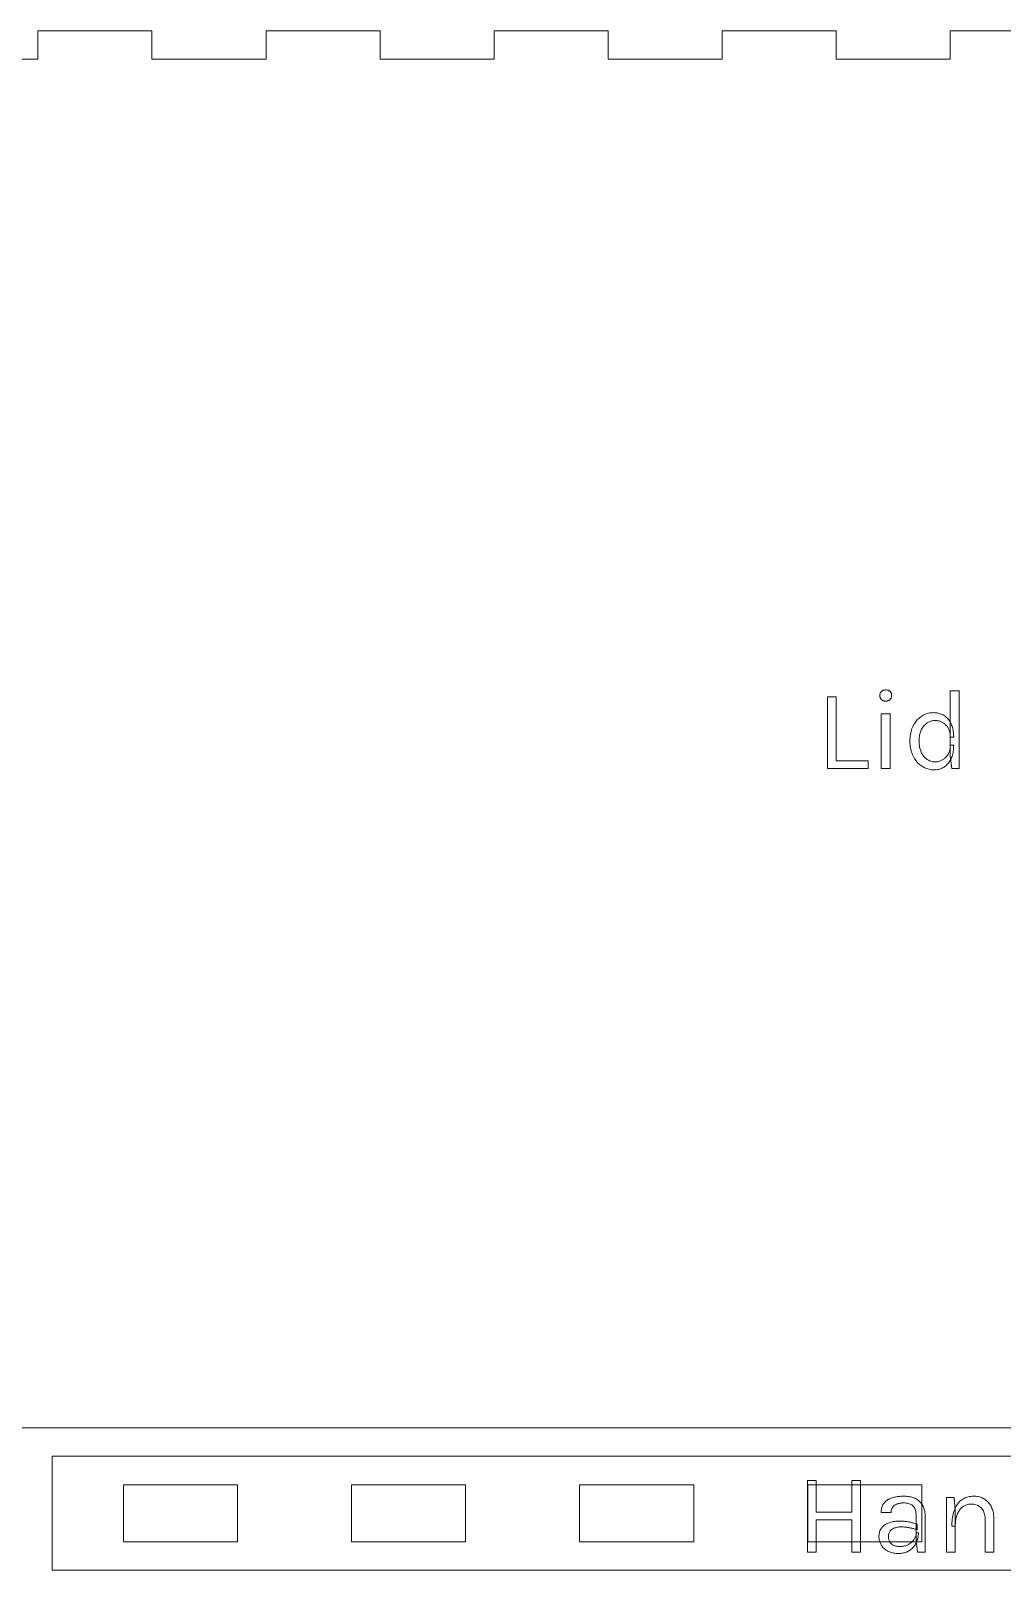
# Model space of a CAD drawing. Extents: x 0 to 393, y 0 to 389.
# Drawn here: x 195.8 to 298, y 153 to 315 of the extents above; entities that cross this region are included whole.
import ezdxf

# ---------------------------------------------------------------- set-up
doc = ezdxf.new("R2010")
doc.units = 0
doc.layers.get('0').update_dxf_attribs({"lineweight": 0})

msp = doc.modelspace()

# ---------------------------------------------------------------- linework, layer by layer
for p, q in [((208.5, 315), (196.5, 315)), ((196.5, 315), (196.5, 312)), ((208.5, 312), (208.5, 315)), ((232.5, 315), (220.5, 315)), ((220.5, 315), (220.5, 312)), ((232.5, 312), (232.5, 315)), ((256.5, 315), (244.5, 315)), ((244.5, 315), (244.5, 312)), ((256.5, 312), (256.5, 315)), ((280.5, 315), (268.5, 315)), ((268.5, 315), (268.5, 312)), ((280.5, 312), (280.5, 315)), ((304.5, 315), (292.5, 315)), ((292.5, 315), (292.5, 312)), ((196.5, 312), (192, 312)), ((220.5, 312), (208.5, 312)), ((244.5, 312), (232.5, 312)), ((268.5, 312), (256.5, 312)), ((292.5, 312), (280.5, 312)), ((279.564, 244.902), (280.5, 244.902)), ((279.564, 237.366), (279.564, 244.902)), ((279.564, 244.902), (279.564, 244.902)), ((280.5, 244.902), (280.5, 238.182)), ((285.078, 245.058), (285.08, 245.11)), ((285.08, 245.005), (285.078, 245.058)), ((285.078, 245.058), (285.078, 245.058)), ((285.08, 245.11), (285.085, 245.159)), ((285.085, 244.954), (285.08, 245.005)), ((285.085, 245.159), (285.093, 245.207)), ((285.093, 244.905), (285.085, 244.954)), ((285.093, 245.207), (285.105, 245.252)), ((285.105, 244.859), (285.093, 244.905)), ((285.105, 245.252), (285.12, 245.295)), ((285.12, 244.814), (285.105, 244.859)), ((285.12, 245.295), (285.138, 245.336)), ((285.138, 244.772), (285.12, 244.814)), ((285.138, 245.336), (285.16, 245.375)), ((285.16, 244.731), (285.138, 244.772)), ((285.16, 245.375), (285.186, 245.411)), ((285.186, 244.693), (285.16, 244.731)), ((285.186, 245.411), (285.214, 245.446)), ((285.214, 244.657), (285.186, 244.693)), ((285.214, 245.446), (285.246, 245.478)), ((285.246, 244.623), (285.214, 244.657)), ((285.246, 245.478), (285.281, 245.508)), ((285.281, 244.592), (285.246, 244.623)), ((285.281, 245.508), (285.318, 245.534)), ((285.318, 245.534), (285.358, 245.558)), ((285.358, 245.558), (285.4, 245.578)), ((285.4, 245.578), (285.444, 245.595)), ((285.444, 245.595), (285.491, 245.609)), ((285.491, 245.609), (285.54, 245.62)), ((285.54, 245.62), (285.592, 245.628)), ((285.592, 245.628), (285.646, 245.632)), ((285.646, 245.632), (285.702, 245.634)), ((285.702, 245.634), (285.702, 245.634)), ((285.702, 245.634), (285.758, 245.632)), ((285.758, 245.632), (285.812, 245.628)), ((285.812, 245.628), (285.864, 245.62)), ((285.864, 245.62), (285.913, 245.609)), ((285.913, 245.609), (285.96, 245.595)), ((285.96, 245.595), (286.004, 245.578)), ((286.004, 245.578), (286.046, 245.558)), ((286.046, 245.558), (286.086, 245.534)), ((286.086, 245.534), (286.123, 245.508)), ((286.123, 245.508), (286.158, 245.478)), ((286.158, 244.623), (286.123, 244.592)), ((286.158, 245.478), (286.19, 245.446)), ((286.19, 244.657), (286.158, 244.623)), ((286.19, 245.446), (286.218, 245.411)), ((286.218, 244.693), (286.19, 244.657)), ((286.218, 245.411), (286.244, 245.375)), ((286.244, 244.731), (286.218, 244.693)), ((286.244, 245.375), (286.266, 245.336)), ((286.266, 244.772), (286.244, 244.731)), ((286.266, 245.336), (286.284, 245.295)), ((286.284, 244.814), (286.266, 244.772)), ((286.284, 245.295), (286.299, 245.252)), ((286.299, 244.859), (286.284, 244.814)), ((286.299, 245.252), (286.311, 245.207)), ((286.311, 244.905), (286.299, 244.859)), ((286.311, 245.207), (286.319, 245.159)), ((286.319, 244.954), (286.311, 244.905)), ((286.319, 245.159), (286.324, 245.11)), ((286.324, 245.005), (286.319, 244.954)), ((286.324, 245.11), (286.326, 245.058)), ((286.326, 245.058), (286.324, 245.005)), ((286.326, 245.058), (286.326, 245.058)), ((292.494, 238.71), (292.494, 245.55)), ((292.494, 245.55), (293.43, 245.55)), ((293.43, 245.55), (293.43, 237.366)), ((285.234, 237.366), (285.234, 243.114)), ((285.234, 243.114), (286.17, 243.114)), ((285.318, 244.564), (285.281, 244.592)), ((285.358, 244.539), (285.318, 244.564)), ((285.4, 244.517), (285.358, 244.539)), ((285.444, 244.499), (285.4, 244.517)), ((285.491, 244.484), (285.444, 244.499)), ((285.54, 244.473), (285.491, 244.484)), ((285.592, 244.465), (285.54, 244.473)), ((285.646, 244.46), (285.592, 244.465)), ((285.702, 244.458), (285.646, 244.46)), ((285.758, 244.46), (285.702, 244.458)), ((285.702, 244.458), (285.702, 244.458)), ((285.702, 244.458), (285.702, 244.458)), ((285.812, 244.465), (285.758, 244.46)), ((285.864, 244.473), (285.812, 244.465)), ((285.913, 244.484), (285.864, 244.473)), ((285.96, 244.499), (285.913, 244.484)), ((286.004, 244.517), (285.96, 244.499)), ((286.046, 244.539), (286.004, 244.517)), ((286.086, 244.564), (286.046, 244.539)), ((286.123, 244.592), (286.086, 244.564)), ((286.17, 243.114), (286.17, 237.366)), ((289.612, 242.952), (289.728, 243.014)), ((289.728, 243.014), (289.847, 243.068)), ((289.847, 243.068), (289.968, 243.115)), ((289.968, 243.115), (290.092, 243.155)), ((290.092, 243.155), (290.217, 243.188)), ((290.217, 243.188), (290.345, 243.213)), ((290.345, 243.213), (290.475, 243.231)), ((290.475, 243.231), (290.608, 243.242)), ((290.608, 243.242), (290.742, 243.246)), ((290.742, 243.246), (290.742, 243.246)), ((290.742, 243.246), (290.866, 243.243)), ((290.866, 243.243), (290.988, 243.234)), ((290.988, 243.234), (291.106, 243.218)), ((291.106, 243.218), (291.222, 243.197)), ((291.222, 243.197), (291.334, 243.169)), ((291.334, 243.169), (291.443, 243.136)), ((291.443, 243.136), (291.549, 243.096)), ((291.549, 243.096), (291.652, 243.05)), ((291.652, 243.05), (291.752, 242.998)), ((288.369, 241.271), (288.414, 241.423)), ((288.414, 241.423), (288.465, 241.569)), ((288.465, 241.569), (288.523, 241.711)), ((288.523, 241.711), (288.588, 241.848)), ((288.588, 241.848), (288.659, 241.979)), ((288.659, 241.979), (288.734, 242.104)), ((288.734, 242.104), (288.813, 242.223)), ((288.813, 242.223), (288.898, 242.336)), ((288.898, 242.336), (288.986, 242.443)), ((288.986, 242.443), (289.079, 242.543)), ((289.079, 242.543), (289.177, 242.637)), ((289.177, 242.637), (289.279, 242.725)), ((289.279, 242.725), (289.386, 242.807)), ((289.386, 242.807), (289.497, 242.883)), ((289.437, 241.413), (289.393, 241.315)), ((289.485, 241.507), (289.437, 241.413)), ((289.536, 241.597), (289.485, 241.507)), ((289.497, 242.883), (289.612, 242.952)), ((289.59, 241.683), (289.536, 241.597)), ((289.647, 241.764), (289.59, 241.683)), ((289.707, 241.84), (289.647, 241.764)), ((289.77, 241.913), (289.707, 241.84)), ((289.837, 241.98), (289.77, 241.913)), ((289.906, 242.044), (289.837, 241.98)), ((289.979, 242.103), (289.906, 242.044)), ((290.055, 242.157), (289.979, 242.103)), ((290.133, 242.207), (290.055, 242.157)), ((290.213, 242.251), (290.133, 242.207)), ((290.294, 242.29), (290.213, 242.251)), ((290.378, 242.324), (290.294, 242.29)), ((290.462, 242.353), (290.378, 242.324)), ((290.549, 242.376), (290.462, 242.353)), ((290.636, 242.395), (290.549, 242.376)), ((290.726, 242.408), (290.636, 242.395)), ((290.817, 242.415), (290.726, 242.408)), ((290.91, 242.418), (290.817, 242.415)), ((290.992, 242.416), (290.91, 242.418)), ((290.91, 242.418), (290.91, 242.418)), ((291.073, 242.41), (290.992, 242.416)), ((291.154, 242.4), (291.073, 242.41)), ((291.233, 242.386), (291.154, 242.4)), ((291.31, 242.368), (291.233, 242.386)), ((291.387, 242.346), (291.31, 242.368)), ((291.463, 242.32), (291.387, 242.346)), ((291.538, 242.289), (291.463, 242.32)), ((291.611, 242.255), (291.538, 242.289)), ((291.684, 242.217), (291.611, 242.255)), ((291.755, 242.175), (291.684, 242.217)), ((291.752, 242.998), (291.849, 242.94)), ((291.823, 242.129), (291.755, 242.175)), ((291.888, 242.079), (291.823, 242.129)), ((291.849, 242.94), (291.942, 242.876)), ((291.95, 242.026), (291.888, 242.079)), ((291.942, 242.876), (292.031, 242.807)), ((292.01, 241.969), (291.95, 242.026)), ((292.067, 241.908), (292.01, 241.969)), ((292.031, 242.807), (292.116, 242.732)), ((292.122, 241.843), (292.067, 241.908)), ((292.116, 242.732), (292.197, 242.652)), ((292.174, 241.774), (292.122, 241.843)), ((292.223, 241.702), (292.174, 241.774)), ((292.197, 242.652), (292.273, 242.566)), ((292.269, 241.626), (292.223, 241.702)), ((292.312, 241.546), (292.269, 241.626)), ((292.273, 242.566), (292.345, 242.476)), ((292.35, 241.463), (292.312, 241.546)), ((292.345, 242.476), (292.412, 242.379)), ((292.384, 241.376), (292.35, 241.463)), ((292.412, 242.379), (292.476, 242.278)), ((292.476, 242.278), (292.535, 242.171)), ((292.535, 242.171), (292.59, 242.058)), ((292.59, 242.058), (292.64, 241.94)), ((292.64, 241.94), (292.685, 241.818)), ((292.685, 241.818), (292.725, 241.691)), ((292.725, 241.691), (292.759, 241.559)), ((292.759, 241.559), (292.788, 241.422)), ((292.788, 241.422), (292.812, 241.28)), ((288.246, 240.258), (288.249, 240.439)), ((288.249, 240.076), (288.246, 240.258)), ((288.246, 240.258), (288.246, 240.258)), ((288.249, 240.439), (288.26, 240.615)), ((288.26, 239.898), (288.249, 240.076)), ((288.26, 240.615), (288.277, 240.787)), ((288.277, 239.725), (288.26, 239.898)), ((288.277, 240.787), (288.301, 240.953)), ((288.301, 240.953), (288.332, 241.114)), ((288.332, 241.114), (288.369, 241.271)), ((289.208, 240.391), (289.206, 240.258)), ((289.206, 240.258), (289.206, 240.258)), ((289.206, 240.258), (289.208, 240.123)), ((289.215, 240.519), (289.208, 240.391)), ((289.208, 240.123), (289.215, 239.992)), ((289.227, 240.644), (289.215, 240.519)), ((289.215, 239.992), (289.227, 239.865)), ((289.243, 240.765), (289.227, 240.644)), ((289.227, 239.865), (289.243, 239.742)), ((289.264, 240.883), (289.243, 240.765)), ((289.289, 240.996), (289.264, 240.883)), ((289.319, 241.106), (289.289, 240.996)), ((289.354, 241.212), (289.319, 241.106)), ((289.393, 241.315), (289.354, 241.212)), ((292.413, 241.285), (292.384, 241.376)), ((292.438, 241.191), (292.413, 241.285)), ((292.458, 241.093), (292.438, 241.191)), ((292.474, 240.992), (292.458, 241.093)), ((292.485, 240.887), (292.474, 240.992)), ((292.492, 240.778), (292.485, 240.887)), ((292.494, 240.666), (292.492, 240.778)), ((292.492, 239.704), (292.494, 239.814)), ((292.854, 240.666), (292.494, 240.666)), ((292.494, 239.814), (292.494, 239.814)), ((292.494, 239.814), (292.854, 239.814)), ((292.812, 241.28), (292.83, 241.134)), ((292.83, 241.134), (292.843, 240.983)), ((292.843, 240.983), (292.851, 240.827)), ((292.851, 240.827), (292.854, 240.666)), ((292.854, 239.814), (292.851, 239.65)), ((292.854, 240.666), (292.854, 240.666)), ((280.5, 238.182), (283.86, 238.182)), ((283.86, 238.182), (283.86, 237.366)), ((288.302, 239.558), (288.277, 239.725)), ((288.333, 239.395), (288.302, 239.558)), ((288.371, 239.237), (288.333, 239.395)), ((288.417, 239.083), (288.371, 239.237)), ((288.469, 238.935), (288.417, 239.083)), ((288.528, 238.792), (288.469, 238.935)), ((288.594, 238.653), (288.528, 238.792)), ((288.666, 238.52), (288.594, 238.653)), ((288.743, 238.393), (288.666, 238.52)), ((288.824, 238.272), (288.743, 238.393)), ((288.91, 238.157), (288.824, 238.272)), ((289, 238.048), (288.91, 238.157)), ((289.243, 239.742), (289.264, 239.622)), ((289.264, 239.622), (289.289, 239.506)), ((289.289, 239.506), (289.319, 239.394)), ((289.319, 239.394), (289.354, 239.286)), ((289.354, 239.286), (289.393, 239.182)), ((289.393, 239.182), (289.437, 239.082)), ((289.437, 239.082), (289.485, 238.986)), ((289.485, 238.986), (289.536, 238.894)), ((289.536, 238.894), (289.59, 238.807)), ((289.59, 238.807), (289.647, 238.725)), ((289.647, 238.725), (289.707, 238.647)), ((289.707, 238.647), (289.77, 238.574)), ((289.77, 238.574), (289.837, 238.505)), ((289.837, 238.505), (289.906, 238.441)), ((289.906, 238.441), (289.979, 238.381)), ((289.979, 238.381), (290.055, 238.326)), ((290.055, 238.326), (290.133, 238.276)), ((290.133, 238.276), (290.213, 238.231)), ((290.213, 238.231), (290.294, 238.191)), ((290.294, 238.191), (290.378, 238.157)), ((290.378, 238.157), (290.462, 238.128)), ((291.368, 238.135), (291.443, 238.162)), ((291.443, 238.162), (291.517, 238.193)), ((291.517, 238.193), (291.59, 238.227)), ((291.59, 238.227), (291.663, 238.266)), ((291.663, 238.266), (291.734, 238.309)), ((291.734, 238.309), (291.803, 238.355)), ((291.803, 238.355), (291.869, 238.405)), ((291.869, 238.405), (291.933, 238.459)), ((291.933, 238.459), (291.994, 238.517)), ((291.994, 238.517), (292.052, 238.579)), ((292.052, 238.579), (292.108, 238.644)), ((292.108, 238.644), (292.161, 238.713)), ((292.161, 238.713), (292.212, 238.786)), ((292.212, 238.786), (292.26, 238.863)), ((292.26, 238.863), (292.304, 238.943)), ((292.304, 238.943), (292.344, 239.027)), ((292.344, 239.027), (292.379, 239.114)), ((292.379, 239.114), (292.41, 239.204)), ((292.464, 238.181), (292.4, 238.079)), ((292.41, 239.204), (292.435, 239.297)), ((292.435, 239.297), (292.457, 239.394)), ((292.457, 239.394), (292.473, 239.494)), ((292.524, 238.288), (292.464, 238.181)), ((292.473, 239.494), (292.485, 239.597)), ((292.485, 239.597), (292.492, 239.704)), ((292.65, 237.366), (292.494, 238.71)), ((292.581, 238.401), (292.524, 238.288)), ((292.633, 238.519), (292.581, 238.401)), ((292.679, 238.643), (292.633, 238.519)), ((292.72, 238.771), (292.679, 238.643)), ((292.756, 238.905), (292.72, 238.771)), ((292.786, 239.044), (292.756, 238.905)), ((292.81, 239.188), (292.786, 239.044)), ((292.829, 239.337), (292.81, 239.188)), ((292.843, 239.491), (292.829, 239.337)), ((292.851, 239.65), (292.843, 239.491)), ((283.86, 237.366), (279.564, 237.366)), ((286.17, 237.366), (285.234, 237.366)), ((286.17, 237.366), (286.17, 237.366)), ((289.096, 237.946), (289, 238.048)), ((289.196, 237.85), (289.096, 237.946)), ((289.301, 237.759), (289.196, 237.85)), ((289.41, 237.675), (289.301, 237.759)), ((289.524, 237.597), (289.41, 237.675)), ((289.642, 237.526), (289.524, 237.597)), ((289.761, 237.462), (289.642, 237.526)), ((289.883, 237.406), (289.761, 237.462)), ((290.008, 237.357), (289.883, 237.406)), ((290.135, 237.316), (290.008, 237.357)), ((290.263, 237.282), (290.135, 237.316)), ((290.395, 237.256), (290.263, 237.282)), ((290.528, 237.237), (290.395, 237.256)), ((290.462, 238.128), (290.549, 238.104)), ((290.664, 237.226), (290.528, 237.237)), ((290.549, 238.104), (290.636, 238.086)), ((290.636, 238.086), (290.726, 238.073)), ((290.802, 237.222), (290.664, 237.226)), ((290.726, 238.073), (290.817, 238.065)), ((290.916, 237.225), (290.802, 237.222)), ((290.802, 237.222), (290.802, 237.222)), ((290.802, 237.222), (290.802, 237.222)), ((290.817, 238.065), (290.91, 238.062)), ((290.91, 238.062), (290.988, 238.064)), ((290.91, 238.062), (290.91, 238.062)), ((291.028, 237.234), (290.916, 237.225)), ((290.988, 238.064), (291.065, 238.07)), ((291.138, 237.249), (291.028, 237.234)), ((291.065, 238.07), (291.142, 238.08)), ((291.245, 237.27), (291.138, 237.249)), ((291.142, 238.08), (291.218, 238.095)), ((291.218, 238.095), (291.293, 238.113)), ((291.35, 237.297), (291.245, 237.27)), ((291.293, 238.113), (291.368, 238.135)), ((291.453, 237.33), (291.35, 237.297)), ((291.554, 237.369), (291.453, 237.33)), ((291.653, 237.414), (291.554, 237.369)), ((291.749, 237.465), (291.653, 237.414)), ((291.843, 237.522), (291.749, 237.465)), ((291.934, 237.585), (291.843, 237.522)), ((292.021, 237.653), (291.934, 237.585)), ((292.105, 237.727), (292.021, 237.653)), ((292.184, 237.807), (292.105, 237.727)), ((292.26, 237.892), (292.184, 237.807)), ((292.332, 237.982), (292.26, 237.892)), ((292.4, 238.079), (292.332, 237.982)), ((293.43, 237.366), (292.65, 237.366)), ((293.43, 237.366), (293.43, 237.366)), ((192, 168), (381, 168)), ((393, 165), (198, 165)), ((198, 165), (198, 153)), ((205.5, 156), (205.5, 162)), ((205.5, 162), (217.5, 162)), ((217.5, 162), (217.5, 156)), ((229.5, 156), (229.5, 162)), ((229.5, 162), (241.5, 162)), ((241.5, 162), (241.5, 156)), ((253.5, 156), (253.5, 162)), ((253.5, 162), (265.5, 162)), ((265.5, 162), (265.5, 156)), ((277.461, 154.908), (277.461, 162.444)), ((277.461, 162.444), (278.397, 162.444)), ((277.5, 156), (277.5, 162)), ((277.5, 162), (289.5, 162)), ((278.397, 162.444), (278.397, 159.12)), ((282.129, 159.12), (282.129, 162.444)), ((282.129, 162.444), (283.053, 162.444)), ((283.053, 162.444), (283.053, 154.908)), ((289.5, 162), (289.5, 156)), ((285.807, 160.336), (285.889, 160.393)), ((285.889, 160.393), (285.975, 160.447)), ((285.975, 160.447), (286.067, 160.495)), ((286.067, 160.495), (286.162, 160.54)), ((286.162, 160.54), (286.263, 160.581)), ((286.263, 160.581), (286.368, 160.617)), ((286.368, 160.617), (286.477, 160.649)), ((286.477, 160.649), (286.589, 160.679)), ((286.589, 160.679), (286.704, 160.704)), ((286.704, 160.704), (286.822, 160.726)), ((286.822, 160.726), (286.943, 160.745)), ((286.943, 160.745), (287.067, 160.761)), ((287.067, 160.761), (287.195, 160.773)), ((287.195, 160.773), (287.325, 160.781)), ((287.325, 160.781), (287.459, 160.786)), ((287.459, 160.786), (287.595, 160.788)), ((287.595, 160.788), (287.595, 160.788)), ((287.595, 160.788), (287.726, 160.786)), ((287.726, 160.786), (287.853, 160.779)), ((287.853, 160.779), (287.978, 160.768)), ((287.978, 160.768), (288.099, 160.752)), ((288.099, 160.752), (288.217, 160.732)), ((288.217, 160.732), (288.333, 160.708)), ((288.333, 160.708), (288.445, 160.679)), ((288.445, 160.679), (288.555, 160.646)), ((288.555, 160.646), (288.661, 160.608)), ((288.661, 160.608), (288.765, 160.566)), ((288.765, 160.566), (288.865, 160.519)), ((288.865, 160.519), (288.96, 160.467)), ((288.96, 160.467), (289.051, 160.409)), ((289.051, 160.409), (289.137, 160.347)), ((292.089, 154.908), (292.089, 160.644)), ((292.089, 160.644), (292.893, 160.644)), ((292.893, 160.644), (293.025, 159.324)), ((293.601, 160.335), (293.7, 160.413)), ((293.7, 160.413), (293.804, 160.484)), ((293.804, 160.484), (293.912, 160.548)), ((293.912, 160.548), (294.024, 160.604)), ((294.024, 160.604), (294.141, 160.653)), ((294.141, 160.653), (294.262, 160.694)), ((294.262, 160.694), (294.387, 160.728)), ((294.387, 160.728), (294.517, 160.754)), ((294.517, 160.754), (294.651, 160.773)), ((294.651, 160.773), (294.79, 160.784)), ((294.79, 160.784), (294.933, 160.788)), ((294.933, 160.788), (294.933, 160.788)), ((294.933, 160.788), (295.067, 160.785)), ((295.067, 160.785), (295.196, 160.776)), ((295.196, 160.776), (295.322, 160.761)), ((295.322, 160.761), (295.444, 160.74)), ((295.444, 160.74), (295.562, 160.712)), ((295.562, 160.712), (295.676, 160.679)), ((295.676, 160.679), (295.787, 160.64)), ((295.787, 160.64), (295.893, 160.594)), ((295.893, 160.594), (295.995, 160.543)), ((295.995, 160.543), (296.094, 160.485)), ((296.094, 160.485), (296.188, 160.422)), ((296.188, 160.422), (296.278, 160.353)), ((278.397, 159.12), (282.129, 159.12)), ((285.219, 159.06), (285.222, 159.182)), ((286.263, 159.06), (285.219, 159.06)), ((285.222, 159.182), (285.231, 159.3)), ((285.231, 159.3), (285.247, 159.413)), ((285.247, 159.413), (285.268, 159.52)), ((285.268, 159.52), (285.296, 159.623)), ((285.296, 159.623), (285.329, 159.721)), ((285.329, 159.721), (285.369, 159.815)), ((285.369, 159.815), (285.415, 159.903)), ((285.415, 159.903), (285.467, 159.986)), ((285.467, 159.986), (285.525, 160.065)), ((285.525, 160.065), (285.589, 160.139)), ((285.589, 160.139), (285.657, 160.209)), ((285.657, 160.209), (285.729, 160.275)), ((285.729, 160.275), (285.807, 160.336)), ((286.265, 159.13), (286.263, 159.06)), ((286.263, 159.06), (286.263, 159.06)), ((286.27, 159.196), (286.265, 159.13)), ((286.279, 159.261), (286.27, 159.196)), ((286.291, 159.323), (286.279, 159.261)), ((286.307, 159.382), (286.291, 159.323)), ((286.327, 159.438), (286.307, 159.382)), ((286.35, 159.492), (286.327, 159.438)), ((286.376, 159.544), (286.35, 159.492)), ((286.406, 159.593), (286.376, 159.544)), ((286.44, 159.639), (286.406, 159.593)), ((286.477, 159.683), (286.44, 159.639)), ((286.516, 159.724), (286.477, 159.683)), ((286.558, 159.763), (286.516, 159.724)), ((286.602, 159.8), (286.558, 159.763)), ((286.649, 159.835), (286.602, 159.8)), ((286.698, 159.867), (286.649, 159.835)), ((286.75, 159.897), (286.698, 159.867)), ((286.804, 159.924), (286.75, 159.897)), ((286.861, 159.949), (286.804, 159.924)), ((286.92, 159.972), (286.861, 159.949)), ((286.981, 159.993), (286.92, 159.972)), ((287.044, 160.011), (286.981, 159.993)), ((287.108, 160.027), (287.044, 160.011)), ((287.173, 160.041), (287.108, 160.027)), ((287.24, 160.053), (287.173, 160.041)), ((287.308, 160.063), (287.24, 160.053)), ((287.378, 160.07), (287.308, 160.063)), ((287.449, 160.076), (287.378, 160.07)), ((287.521, 160.079), (287.449, 160.076)), ((287.595, 160.08), (287.521, 160.079)), ((287.724, 160.077), (287.595, 160.08)), ((287.595, 160.08), (287.595, 160.08)), ((287.846, 160.066), (287.724, 160.077)), ((287.961, 160.049), (287.846, 160.066)), ((288.07, 160.026), (287.961, 160.049)), ((288.173, 159.995), (288.07, 160.026)), ((288.268, 159.958), (288.173, 159.995)), ((288.357, 159.914), (288.268, 159.958)), ((288.44, 159.863), (288.357, 159.914)), ((288.516, 159.805), (288.44, 159.863)), ((288.585, 159.741), (288.516, 159.805)), ((288.648, 159.669), (288.585, 159.741)), ((288.704, 159.588), (288.648, 159.669)), ((288.753, 159.498), (288.704, 159.588)), ((288.796, 159.4), (288.753, 159.498)), ((288.832, 159.293), (288.796, 159.4)), ((288.862, 159.178), (288.832, 159.293)), ((288.885, 159.053), (288.862, 159.178)), ((288.902, 158.92), (288.885, 159.053)), ((288.912, 158.778), (288.902, 158.92)), ((288.915, 158.628), (288.912, 158.778)), ((289.137, 160.347), (289.219, 160.279)), ((289.219, 160.279), (289.297, 160.206)), ((289.297, 160.206), (289.37, 160.127)), ((289.37, 160.127), (289.439, 160.044)), ((289.439, 160.044), (289.503, 159.955)), ((289.503, 159.955), (289.563, 159.861)), ((289.563, 159.861), (289.618, 159.761)), ((289.618, 159.761), (289.667, 159.656)), ((289.667, 159.656), (289.71, 159.545)), ((289.71, 159.545), (289.747, 159.428)), ((289.747, 159.428), (289.779, 159.305)), ((289.779, 159.305), (289.805, 159.177)), ((289.805, 159.177), (289.825, 159.042)), ((289.825, 159.042), (289.839, 158.902)), ((289.839, 158.902), (289.848, 158.756)), ((292.76, 158.717), (292.794, 158.879)), ((292.794, 158.879), (292.834, 159.035)), ((292.834, 159.035), (292.879, 159.185)), ((292.879, 159.185), (292.929, 159.33)), ((292.929, 159.33), (292.984, 159.468)), ((292.984, 159.468), (293.044, 159.6)), ((293.025, 159.324), (293.025, 154.908)), ((293.044, 159.6), (293.109, 159.725)), ((293.109, 159.725), (293.179, 159.843)), ((293.19, 158.764), (293.156, 158.653)), ((293.179, 159.843), (293.254, 159.955)), ((293.229, 158.871), (293.19, 158.764)), ((293.272, 158.974), (293.229, 158.871)), ((293.254, 159.955), (293.333, 160.06)), ((293.318, 159.071), (293.272, 158.974)), ((293.367, 159.164), (293.318, 159.071)), ((293.333, 160.06), (293.418, 160.158)), ((293.42, 159.252), (293.367, 159.164)), ((293.418, 160.158), (293.507, 160.25)), ((293.476, 159.335), (293.42, 159.252)), ((293.536, 159.414), (293.476, 159.335)), ((293.507, 160.25), (293.601, 160.335)), ((293.6, 159.487), (293.536, 159.414)), ((293.667, 159.555), (293.6, 159.487)), ((293.737, 159.619), (293.667, 159.555)), ((293.811, 159.678), (293.737, 159.619)), ((293.888, 159.732), (293.811, 159.678)), ((293.968, 159.78), (293.888, 159.732)), ((294.05, 159.822), (293.968, 159.78)), ((294.135, 159.858), (294.05, 159.822)), ((294.224, 159.889), (294.135, 159.858)), ((294.314, 159.915), (294.224, 159.889)), ((294.408, 159.935), (294.314, 159.915)), ((294.504, 159.949), (294.408, 159.935)), ((294.603, 159.957), (294.504, 159.949)), ((294.705, 159.96), (294.603, 159.957)), ((294.838, 159.956), (294.705, 159.96)), ((294.705, 159.96), (294.705, 159.96)), ((294.965, 159.943), (294.838, 159.956)), ((295.086, 159.921), (294.965, 159.943)), ((295.202, 159.891), (295.086, 159.921)), ((295.312, 159.853), (295.202, 159.891)), ((295.416, 159.806), (295.312, 159.853)), ((295.515, 159.75), (295.416, 159.806)), ((295.607, 159.685), (295.515, 159.75)), ((295.695, 159.613), (295.607, 159.685)), ((295.776, 159.531), (295.695, 159.613)), ((295.851, 159.441), (295.776, 159.531)), ((295.917, 159.344), (295.851, 159.441)), ((295.976, 159.238), (295.917, 159.344)), ((296.028, 159.125), (295.976, 159.238)), ((296.071, 159.004), (296.028, 159.125)), ((296.106, 158.875), (296.071, 159.004)), ((296.134, 158.738), (296.106, 158.875)), ((296.278, 160.353), (296.364, 160.28)), ((296.364, 160.28), (296.444, 160.201)), ((296.444, 160.201), (296.521, 160.117)), ((296.521, 160.117), (296.593, 160.027)), ((296.593, 160.027), (296.66, 159.933)), ((296.66, 159.933), (296.723, 159.833)), ((296.723, 159.833), (296.781, 159.728)), ((296.781, 159.728), (296.835, 159.618)), ((296.835, 159.618), (296.884, 159.503)), ((296.884, 159.503), (296.928, 159.384)), ((296.928, 159.384), (296.967, 159.261)), ((296.967, 159.261), (297, 159.133)), ((297, 159.133), (297.029, 159.001)), ((297.029, 159.001), (297.052, 158.866)), ((297.052, 158.866), (297.07, 158.726)), ((282.129, 158.316), (278.397, 158.316)), ((278.397, 158.316), (278.397, 154.908)), ((282.129, 154.908), (282.129, 158.316)), ((285.096, 157.137), (285.134, 157.225)), ((285.134, 157.225), (285.177, 157.309)), ((285.177, 157.309), (285.227, 157.389)), ((285.227, 157.389), (285.282, 157.464)), ((285.282, 157.464), (285.342, 157.535)), ((285.342, 157.535), (285.407, 157.603)), ((285.407, 157.603), (285.476, 157.666)), ((285.476, 157.666), (285.549, 157.726)), ((285.549, 157.726), (285.626, 157.781)), ((285.626, 157.781), (285.708, 157.833)), ((285.708, 157.833), (285.794, 157.881)), ((285.794, 157.881), (285.884, 157.925)), ((285.884, 157.925), (285.978, 157.965)), ((285.978, 157.965), (286.077, 158.001)), ((286.077, 158.001), (286.179, 158.033)), ((286.181, 157.151), (286.13, 157.08)), ((286.179, 158.033), (286.284, 158.063)), ((286.24, 157.215), (286.181, 157.151)), ((286.308, 157.272), (286.24, 157.215)), ((286.284, 158.063), (286.391, 158.088)), ((286.383, 157.323), (286.308, 157.272)), ((286.464, 157.368), (286.383, 157.323)), ((286.391, 158.088), (286.5, 158.11)), ((286.549, 157.408), (286.464, 157.368)), ((286.5, 158.11), (286.613, 158.129)), ((286.637, 157.444), (286.549, 157.408)), ((286.613, 158.129), (286.727, 158.145)), ((286.729, 157.475), (286.637, 157.444)), ((286.727, 158.145), (286.844, 158.157)), ((286.824, 157.501), (286.729, 157.475)), ((286.923, 157.522), (286.824, 157.501)), ((286.844, 158.157), (286.964, 158.165)), ((287.026, 157.539), (286.923, 157.522)), ((286.964, 158.165), (287.086, 158.17)), ((287.132, 157.551), (287.026, 157.539)), ((287.086, 158.17), (287.211, 158.172)), ((287.242, 157.558), (287.132, 157.551)), ((287.211, 158.172), (287.211, 158.172)), ((287.211, 158.172), (287.301, 158.171)), ((287.355, 157.56), (287.242, 157.558)), ((287.301, 158.171), (287.391, 158.168)), ((287.431, 157.559), (287.355, 157.56)), ((287.355, 157.56), (287.355, 157.56)), ((287.391, 158.168), (287.481, 158.164)), ((287.509, 157.557), (287.431, 157.559)), ((287.481, 158.164), (287.571, 158.158)), ((287.589, 157.552), (287.509, 157.557)), ((287.571, 158.158), (287.662, 158.149)), ((287.669, 157.547), (287.589, 157.552)), ((287.662, 158.149), (287.752, 158.14)), ((287.752, 157.539), (287.669, 157.547)), ((287.752, 158.14), (287.842, 158.128)), ((287.836, 157.53), (287.752, 157.539)), ((287.921, 157.519), (287.836, 157.53)), ((287.842, 158.128), (287.933, 158.114)), ((288.008, 157.506), (287.921, 157.519)), ((287.933, 158.114), (288.023, 158.099)), ((288.096, 157.492), (288.008, 157.506)), ((288.023, 158.099), (288.114, 158.082)), ((288.186, 157.476), (288.096, 157.492)), ((288.114, 158.082), (288.204, 158.063)), ((288.276, 157.459), (288.186, 157.476)), ((288.204, 158.063), (288.294, 158.043)), ((288.363, 157.44), (288.276, 157.459)), ((288.294, 158.043), (288.384, 158.022)), ((288.449, 157.42), (288.363, 157.44)), ((288.384, 158.022), (288.473, 157.999)), ((288.534, 157.399), (288.449, 157.42)), ((288.473, 157.999), (288.562, 157.976)), ((288.616, 157.377), (288.534, 157.399)), ((288.562, 157.976), (288.65, 157.95)), ((288.696, 157.354), (288.616, 157.377)), ((288.65, 157.95), (288.738, 157.924)), ((288.775, 157.329), (288.696, 157.354)), ((288.738, 157.924), (288.825, 157.896)), ((288.851, 157.303), (288.775, 157.329)), ((288.825, 157.896), (288.912, 157.867)), ((288.926, 157.276), (288.851, 157.303)), ((288.912, 157.867), (288.999, 157.836)), ((288.915, 156.168), (288.915, 158.628)), ((288.999, 157.248), (288.926, 157.276)), ((288.999, 157.836), (288.999, 157.836)), ((288.999, 157.836), (288.999, 157.248)), ((289.848, 158.756), (289.851, 158.604)), ((289.851, 158.604), (289.851, 158.604)), ((289.851, 158.604), (289.851, 154.908)), ((292.665, 157.62), (292.668, 157.817)), ((293.025, 157.62), (292.665, 157.62)), ((292.668, 157.817), (292.676, 158.009)), ((292.676, 158.009), (292.689, 158.195)), ((292.689, 158.195), (292.707, 158.375)), ((292.707, 158.375), (292.731, 158.548)), ((292.731, 158.548), (292.76, 158.717)), ((293.027, 157.763), (293.025, 157.62)), ((293.025, 157.62), (293.025, 157.62)), ((293.033, 157.902), (293.027, 157.763)), ((293.043, 158.038), (293.033, 157.902)), ((293.058, 158.169), (293.043, 158.038)), ((293.076, 158.296), (293.058, 158.169)), ((293.098, 158.419), (293.076, 158.296)), ((293.125, 158.538), (293.098, 158.419)), ((293.156, 158.653), (293.125, 158.538)), ((296.153, 158.593), (296.134, 158.738)), ((296.165, 158.44), (296.153, 158.593)), ((296.169, 158.28), (296.165, 158.44)), ((296.169, 154.908), (296.169, 158.28)), ((297.07, 158.726), (297.083, 158.581)), ((297.083, 158.581), (297.09, 158.433)), ((297.09, 158.433), (297.093, 158.28)), ((297.093, 158.28), (297.093, 158.28)), ((297.093, 158.28), (297.093, 154.908)), ((217.5, 156), (205.5, 156)), ((241.5, 156), (229.5, 156)), ((265.5, 156), (253.5, 156)), ((289.5, 156), (277.5, 156)), ((284.991, 156.516), (284.994, 156.63)), ((284.993, 156.428), (284.991, 156.516)), ((284.991, 156.516), (284.991, 156.516)), ((285, 156.34), (284.993, 156.428)), ((284.994, 156.63), (285.003, 156.74)), ((285.012, 156.253), (285, 156.34)), ((285.003, 156.74), (285.017, 156.846)), ((285.027, 156.168), (285.012, 156.253)), ((285.017, 156.846), (285.038, 156.947)), ((285.048, 156.083), (285.027, 156.168)), ((285.038, 156.947), (285.064, 157.044)), ((285.073, 155.998), (285.048, 156.083)), ((285.064, 157.044), (285.096, 157.137)), ((285.103, 155.915), (285.073, 155.998)), ((285.137, 155.832), (285.103, 155.915)), ((285.176, 155.751), (285.137, 155.832)), ((285.219, 155.67), (285.176, 155.751)), ((285.267, 155.591), (285.219, 155.67)), ((285.32, 155.515), (285.267, 155.591)), ((285.991, 156.627), (285.987, 156.516)), ((285.987, 156.516), (285.987, 156.516)), ((285.987, 156.516), (285.99, 156.433)), ((285.99, 156.433), (285.999, 156.353)), ((286.003, 156.731), (285.991, 156.627)), ((285.999, 156.353), (286.014, 156.275)), ((286.023, 156.828), (286.003, 156.731)), ((286.014, 156.275), (286.035, 156.199)), ((286.05, 156.919), (286.023, 156.828)), ((286.035, 156.199), (286.063, 156.126)), ((286.086, 157.003), (286.05, 156.919)), ((286.063, 156.126), (286.096, 156.055)), ((286.13, 157.08), (286.086, 157.003)), ((286.096, 156.055), (286.135, 155.987)), ((286.135, 155.987), (286.181, 155.921)), ((286.181, 155.921), (286.232, 155.857)), ((286.232, 155.857), (286.29, 155.796)), ((286.29, 155.796), (286.354, 155.739)), ((286.354, 155.739), (286.426, 155.688)), ((286.426, 155.688), (286.504, 155.643)), ((286.504, 155.643), (286.59, 155.604)), ((286.59, 155.604), (286.684, 155.571)), ((286.684, 155.571), (286.784, 155.544)), ((286.784, 155.544), (286.892, 155.523)), ((286.892, 155.523), (287.007, 155.508)), ((287.531, 155.516), (287.619, 155.531)), ((287.619, 155.531), (287.704, 155.551)), ((287.704, 155.551), (287.787, 155.575)), ((287.787, 155.575), (287.869, 155.603)), ((287.869, 155.603), (287.948, 155.636)), ((287.948, 155.636), (288.026, 155.673)), ((288.026, 155.673), (288.102, 155.715)), ((288.102, 155.715), (288.175, 155.76)), ((288.175, 155.76), (288.246, 155.807)), ((288.246, 155.807), (288.313, 155.856)), ((288.313, 155.856), (288.377, 155.908)), ((288.377, 155.908), (288.438, 155.962)), ((288.438, 155.962), (288.496, 156.018)), ((288.496, 156.018), (288.551, 156.076)), ((288.551, 156.076), (288.602, 156.136)), ((288.602, 156.136), (288.651, 156.199)), ((288.651, 156.199), (288.696, 156.264)), ((288.725, 155.578), (288.661, 155.493)), ((288.696, 156.264), (288.738, 156.33)), ((288.786, 155.667), (288.725, 155.578)), ((288.738, 156.33), (288.775, 156.396)), ((288.775, 156.396), (288.808, 156.462)), ((288.842, 155.76), (288.786, 155.667)), ((288.808, 156.462), (288.836, 156.528)), ((288.836, 156.528), (288.86, 156.594)), ((288.894, 155.856), (288.842, 155.76)), ((288.86, 156.594), (288.88, 156.66)), ((288.88, 156.66), (288.895, 156.726)), ((288.941, 155.955), (288.894, 155.856)), ((288.895, 156.726), (288.906, 156.792)), ((288.906, 156.792), (288.913, 156.858)), ((288.913, 156.858), (288.915, 156.924)), ((288.915, 156.924), (288.915, 156.924)), ((288.915, 156.924), (289.143, 156.924)), ((289.035, 154.908), (288.915, 156.168)), ((288.984, 156.056), (288.941, 155.955)), ((289.021, 156.159), (288.984, 156.056)), ((289.053, 156.263), (289.021, 156.159)), ((289.081, 156.369), (289.053, 156.263)), ((289.103, 156.477), (289.081, 156.369)), ((289.121, 156.586), (289.103, 156.477)), ((289.133, 156.697), (289.121, 156.586)), ((289.141, 156.81), (289.133, 156.697)), ((289.143, 156.924), (289.141, 156.81)), ((278.397, 154.908), (277.461, 154.908)), ((277.461, 154.908), (277.461, 154.908)), ((283.053, 154.908), (282.129, 154.908)), ((285.377, 155.442), (285.32, 155.515)), ((285.439, 155.372), (285.377, 155.442)), ((285.505, 155.305), (285.439, 155.372)), ((285.577, 155.242), (285.505, 155.305)), ((285.653, 155.181), (285.577, 155.242)), ((285.734, 155.123), (285.653, 155.181)), ((285.819, 155.068), (285.734, 155.123)), ((285.909, 155.016), (285.819, 155.068)), ((286.004, 154.968), (285.909, 155.016)), ((286.104, 154.925), (286.004, 154.968)), ((286.208, 154.887), (286.104, 154.925)), ((286.318, 154.855), (286.208, 154.887)), ((286.433, 154.827), (286.318, 154.855)), ((286.552, 154.804), (286.433, 154.827)), ((286.676, 154.787), (286.552, 154.804)), ((286.806, 154.774), (286.676, 154.787)), ((286.94, 154.767), (286.806, 154.774)), ((287.079, 154.764), (286.94, 154.767)), ((287.007, 155.508), (287.129, 155.499)), ((287.206, 154.767), (287.079, 154.764)), ((287.079, 154.764), (287.079, 154.764)), ((287.079, 154.764), (287.079, 154.764)), ((287.129, 155.499), (287.259, 155.496)), ((287.329, 154.776), (287.206, 154.767)), ((287.259, 155.496), (287.352, 155.498)), ((287.259, 155.496), (287.259, 155.496)), ((287.448, 154.791), (287.329, 154.776)), ((287.352, 155.498), (287.442, 155.505)), ((287.442, 155.505), (287.531, 155.516)), ((287.564, 154.812), (287.448, 154.791)), ((287.676, 154.839), (287.564, 154.812)), ((287.785, 154.872), (287.676, 154.839)), ((287.89, 154.911), (287.785, 154.872)), ((287.991, 154.956), (287.89, 154.911)), ((288.089, 155.007), (287.991, 154.956)), ((288.183, 155.064), (288.089, 155.007)), ((288.273, 155.126), (288.183, 155.064)), ((288.359, 155.192), (288.273, 155.126)), ((288.441, 155.261), (288.359, 155.192)), ((288.519, 155.335), (288.441, 155.261)), ((288.592, 155.412), (288.519, 155.335)), ((288.661, 155.493), (288.592, 155.412)), ((289.851, 154.908), (289.035, 154.908)), ((289.851, 154.908), (289.851, 154.908)), ((293.025, 154.908), (292.089, 154.908)), ((293.025, 154.908), (293.025, 154.908)), ((297.093, 154.908), (296.169, 154.908)), ((297.093, 154.908), (297.093, 154.908)), ((198, 153), (393, 153))]:
    msp.add_line(p, q)

doc.saveas('drawing.dxf')
